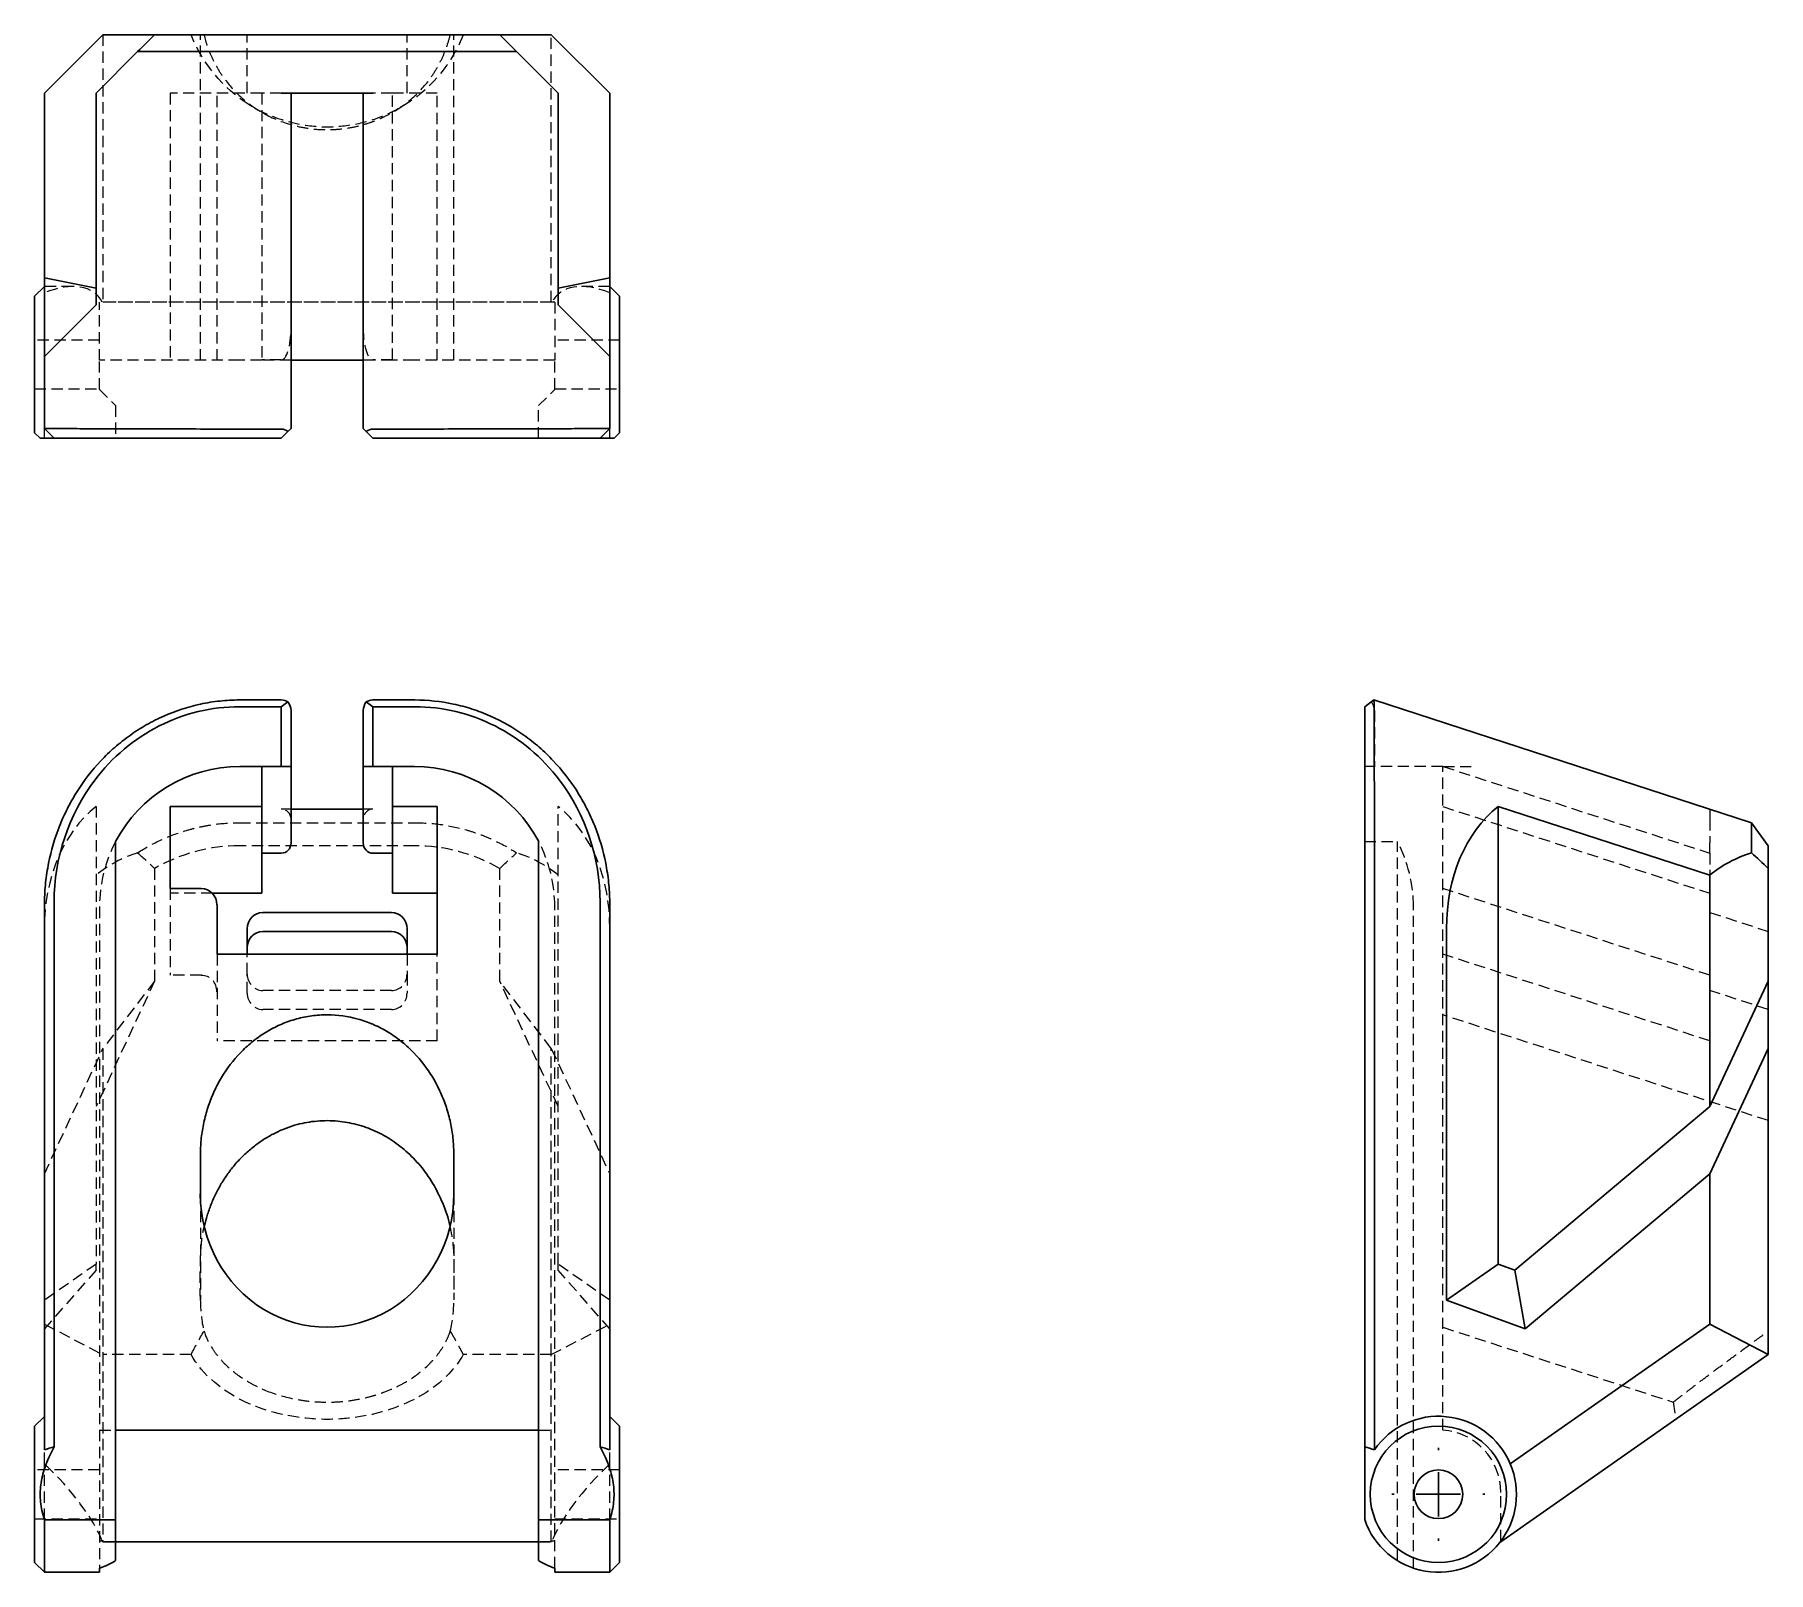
# Model space of a CAD drawing. Header units: millimetres. Extents: x 50 to 246, y 7 to 181.
import ezdxf

# ---------------------------------------------------------------- set-up
doc = ezdxf.new("R2010")
doc.units = ezdxf.units.MM
doc.linetypes.add('HIDDEN', pattern=[1.905, 1.27, -0.635])
doc.layers.add('10', color=7, linetype='Continuous')

# ---------------------------------------------------------------- blocks, each defined once
blk = doc.blocks.new('SW_CENTERMARKSYMBOL_0')
at = {"layer": '10', "color": 0}
for p, q in [((0, 5), (0, 5.25)), ((0, 0), (0, 2.5)), ((-5, 0), (-5.25, 0)), ((0, 0), (-2.5, 0)), ((0, 0), (0, -2.5)), ((0, 0), (2.5, 0)), ((5, 0), (5.25, 0)), ((0, -5), (0, -5.25))]:
    blk.add_line(p, q, dxfattribs=at)

msp = doc.modelspace()

# ---------------------------------------------------------------- linework, layer by layer
at = {"color": 7, "linetype": 'Continuous', "lineweight": 25}
for p, q in [((50.95, 174), (57.56, 180.6)), ((63.39, 180.6), (57.56, 180.6)), ((72.97, 180.6), (63.39, 180.6)), ((92.78, 180.6), (72.97, 180.6)), ((102.36, 180.6), (92.78, 180.6)), ((108.19, 180.6), (102.36, 180.6)), ((108.19, 180.6), (114.79, 174)), ((56.79, 174), (61.48, 178.69)), ((72.97, 178.72), (92.78, 178.72)), ((104.27, 178.69), (108.96, 174)), ((50.95, 174), (50.95, 153.15)), ((56.79, 174), (56.79, 150.11)), ((88.05, 174), (77.7, 174)), ((78.8, 136.13), (78.8, 174)), ((86.95, 174), (86.95, 136.13)), ((108.96, 174), (108.96, 150.11)), ((114.79, 174), (114.79, 153.15)), ((56.79, 151.98), (50.95, 153.15)), ((50.95, 153.15), (50.95, 144.28)), ((114.79, 153.15), (108.96, 151.98)), ((114.79, 144.28), (114.79, 153.15)), ((50.95, 152.17), (49.85, 151.07)), ((49.85, 151.07), (49.85, 135.66)), ((115.9, 151.07), (114.79, 152.17)), ((115.9, 143.36), (115.9, 151.07)), ((56.79, 150.11), (50.95, 144.28)), ((114.79, 144.28), (108.96, 150.11)), ((50.95, 144.28), (50.95, 136.13)), ((86.95, 143.84), (78.8, 143.84)), ((114.79, 136.13), (114.79, 144.28)), ((115.9, 135.66), (115.9, 143.36)), ((49.85, 135.66), (50.48, 135.03)), ((52.05, 135.03), (50.95, 136.13)), ((77.7, 136.08), (72.97, 136.08)), ((78.45, 135.79), (77.7, 135.03)), ((78.45, 135.79), (78.8, 136.13)), ((86.95, 136.13), (87.3, 135.79)), ((87.3, 135.79), (88.05, 135.03)), ((92.78, 136.08), (88.05, 136.08)), ((114.79, 136.13), (113.69, 135.03)), ((115.27, 135.03), (115.9, 135.66)), ((72.97, 135.03), (77.7, 135.03)), ((88.05, 135.03), (92.78, 135.03)), ((77.7, 105.49), (72.97, 105.49)), ((72.97, 104.73), (77.7, 104.73)), ((78.45, 105.27), (77.7, 104.73)), ((77.7, 104.73), (77.7, 97.98)), ((78.8, 97.98), (78.8, 104.31)), ((86.95, 104.31), (86.95, 97.98)), ((87.3, 105.27), (88.05, 104.73)), ((92.78, 105.49), (88.05, 105.49)), ((88.05, 97.98), (88.05, 104.73)), ((88.05, 104.73), (92.78, 104.73)), ((201.08, 105.49), (200.03, 104.73)), ((243.72, 91.63), (201.08, 105.49)), ((73.02, 97.98), (77.7, 97.98)), ((75.5, 93.46), (75.5, 97.98)), ((77.7, 97.98), (78.8, 97.98)), ((78.8, 89.35), (78.8, 97.98)), ((86.95, 97.98), (88.05, 97.98)), ((86.95, 97.98), (86.95, 89.35)), ((88.05, 97.98), (92.73, 97.98)), ((90.25, 97.98), (90.25, 93.46)), ((65.15, 93.46), (75.5, 93.46)), ((65.15, 84.2), (65.15, 93.46)), ((75.5, 83.66), (75.5, 93.46)), ((86.95, 93.17), (78.8, 93.17)), ((90.25, 93.46), (90.25, 83.66)), ((90.25, 93.46), (95.31, 93.46)), ((95.31, 93.46), (95.31, 76.8)), ((239, 85.72), (215.11, 93.48)), ((215.11, 41.8), (215.11, 93.48)), ((245.6, 89.04), (243.72, 91.63)), ((58.99, 12.94), (58.99, 89.5)), ((77.7, 88.2), (75.5, 88.2)), ((90.25, 88.2), (88.05, 88.2)), ((106.76, 89.5), (106.76, 12.94)), ((245.6, 86.46), (245.6, 89.04)), ((245.6, 73.75), (245.6, 86.46)), ((68.67, 84.2), (65.15, 84.2)), ((239, 85.72), (239, 59.59)), ((50.95, 82.32), (50.95, 20.84)), ((52.05, 82.32), (52.05, 82.68)), ((52.05, 21.17), (52.05, 82.32)), ((75.5, 83.66), (69.92, 83.66)), ((70.44, 76.8), (70.44, 82.35)), ((95.31, 83.66), (90.25, 83.66)), ((113.69, 82.68), (113.69, 82.32)), ((113.69, 82.32), (113.69, 21.17)), ((114.79, 20.84), (114.79, 82.32)), ((200.03, 82.68), (200.03, 82.32)), ((200.03, 82.32), (200.03, 21.17)), ((201.13, 20.84), (201.13, 82.32)), ((75.61, 81.51), (90.14, 81.51)), ((73.85, 76.8), (73.85, 79.65)), ((75.61, 79.36), (90.14, 79.36)), ((91.9, 79.65), (91.9, 76.8)), ((209.28, 79.68), (209.28, 37.72)), ((95.31, 76.8), (70.44, 76.8)), ((239, 59.59), (245.6, 73.75)), ((245.6, 66.14), (245.6, 73.75)), ((245.6, 66.14), (239, 51.98)), ((245.6, 31.58), (245.6, 66.14)), ((216.98, 41.12), (239, 59.59)), ((239, 51.98), (218.15, 34.49)), ((239, 51.98), (239, 35.02)), ((209.28, 37.72), (215.11, 41.8)), ((216.98, 41.12), (215.11, 41.8)), ((218.15, 34.49), (216.98, 41.12)), ((209.28, 37.72), (218.15, 34.49)), ((239, 35.02), (216.47, 19.24)), ((245.6, 31.58), (239, 35.02)), ((215.42, 10.44), (245.6, 31.58)), ((50.95, 24.61), (49.85, 23.51)), ((49.85, 23.51), (49.85, 8.1)), ((115.9, 23.51), (114.79, 24.61)), ((115.9, 8.1), (115.9, 23.51)), ((58.99, 23.05), (106.76, 23.05)), ((58.99, 12.94), (50.95, 12.94)), ((50.95, 12.94), (50.95, 7)), ((58.99, 12.94), (58.99, 8.32)), ((106.76, 8.32), (106.76, 12.94)), ((114.79, 12.94), (106.76, 12.94)), ((114.79, 12.94), (114.79, 7)), ((58.99, 10.46), (106.76, 10.46)), ((106.76, 10.44), (58.99, 10.44)), ((215.41, 10.52), (215.41, 10.46)), ((49.85, 8.1), (50.95, 7)), ((114.79, 7), (115.9, 8.1)), ((50.95, 7), (57.17, 7)), ((108.58, 7), (114.79, 7))]:
    msp.add_line(p, q, dxfattribs=at)
at = {"color": 7, "linetype": 'HIDDEN', "lineweight": 18}
for p, q in [((57.56, 180.6), (57.56, 150.42)), ((68.56, 143.84), (68.56, 180.6)), ((73.85, 174), (73.85, 180.6)), ((91.9, 174), (91.9, 180.6)), ((97.18, 143.84), (97.18, 180.6)), ((108.19, 150.42), (108.19, 180.6)), ((65.15, 174), (65.15, 143.84)), ((75.5, 174), (65.15, 174)), ((70.44, 143.84), (70.44, 174)), ((74.62, 172.36), (74.96, 172.16)), ((74.75, 172.28), (75.28, 171.96)), ((75.5, 174), (75.5, 143.89)), ((77.7, 174), (75.5, 174)), ((90.25, 174), (88.05, 174)), ((90.25, 143.89), (90.25, 174)), ((95.31, 174), (90.25, 174)), ((90.47, 171.97), (91.32, 172.48)), ((95.31, 143.84), (95.31, 174)), ((54.17, 152.17), (50.95, 152.17)), ((114.79, 152.17), (111.58, 152.17)), ((108.58, 150.41), (57.17, 150.41)), ((57.17, 143.84), (57.17, 150.41)), ((108.19, 150.42), (57.56, 150.42)), ((57.17, 146.11), (49.85, 146.11)), ((115.9, 146.11), (108.58, 146.11)), ((57.17, 140.54), (57.17, 143.84)), ((73.02, 143.84), (57.17, 143.84)), ((75.5, 143.84), (73.02, 143.84)), ((77.7, 143.89), (75.5, 143.89)), ((75.5, 143.89), (75.5, 143.84)), ((78.8, 143.84), (75.5, 143.84)), ((90.25, 143.84), (86.95, 143.84)), ((90.25, 143.89), (88.05, 143.89)), ((90.25, 143.84), (90.25, 143.89)), ((92.73, 143.84), (90.25, 143.84)), ((108.58, 143.84), (92.73, 143.84)), ((108.58, 140.54), (108.58, 143.84)), ((49.85, 140.61), (57.17, 140.61)), ((57.17, 140.54), (58.99, 138.72)), ((106.76, 138.72), (108.58, 140.54)), ((108.58, 140.61), (115.9, 140.61)), ((58.99, 138.72), (58.99, 135.03)), ((106.76, 135.03), (106.76, 138.72)), ((50.95, 135.03), (50.95, 136.13)), ((114.79, 135.03), (114.79, 136.13)), ((201.13, 104.31), (201.13, 97.98)), ((208.84, 97.98), (200.03, 97.98)), ((208.84, 82.13), (208.84, 97.98)), ((208.84, 97.98), (208.89, 97.98)), ((208.89, 97.98), (239, 88.2)), ((208.89, 97.98), (212.45, 97.98)), ((56.79, 93.48), (56.79, 41.8)), ((78.8, 93.17), (77.7, 93.17)), ((88.05, 93.17), (86.95, 93.17)), ((108.96, 41.8), (108.96, 93.48)), ((208.84, 93.46), (239, 83.66)), ((239, 93.17), (239, 92.01)), ((239, 92.01), (239, 89.35)), ((72.97, 91.63), (92.78, 91.63)), ((92.78, 89.04), (72.97, 89.04)), ((200.03, 89.5), (203.72, 89.5)), ((203.72, 8.32), (203.72, 89.5)), ((239, 88.2), (239, 89.35)), ((239, 88.2), (239, 85.72)), ((63.39, 86.46), (63.39, 73.75)), ((102.36, 73.75), (102.36, 86.46)), ((65.15, 84.2), (65.15, 74.41)), ((239, 74.41), (208.84, 84.2)), ((69.92, 83.66), (65.15, 83.66)), ((57.17, 82.13), (57.17, 7.47)), ((108.58, 7.47), (108.58, 82.13)), ((205.54, 7.47), (205.54, 82.13)), ((208.84, 23.05), (208.84, 82.13)), ((239, 81.51), (245.6, 79.36)), ((70.44, 76.8), (70.44, 67)), ((73.85, 74.54), (73.85, 76.8)), ((91.9, 76.8), (91.9, 74.54)), ((95.31, 67), (95.31, 76.8)), ((239, 67), (208.84, 76.8)), ((68.67, 74.41), (65.15, 74.41)), ((73.85, 72.39), (73.85, 74.54)), ((91.9, 74.54), (91.9, 72.39)), ((63.39, 73.75), (56.79, 59.59)), ((63.39, 73.75), (57.56, 66.14)), ((90.14, 72.69), (75.61, 72.69)), ((108.96, 59.59), (102.36, 73.75)), ((108.19, 66.14), (102.36, 73.75)), ((245.6, 70.54), (239, 72.69)), ((90.14, 70.54), (75.61, 70.54)), ((245.61, 58), (208.84, 69.94)), ((95.31, 67), (70.44, 67)), ((50.95, 51.98), (57.56, 66.14)), ((57.56, 66.14), (57.56, 31.58)), ((108.19, 66.14), (114.79, 51.98)), ((108.19, 31.58), (108.19, 66.14)), ((68.56, 49.72), (68.56, 37.77)), ((97.18, 49.72), (97.18, 37.77)), ((56.79, 41.8), (50.95, 37.72)), ((56.79, 41.12), (50.95, 34.49)), ((56.79, 41.12), (56.79, 41.8)), ((114.79, 37.72), (108.96, 41.8)), ((108.96, 41.12), (108.96, 41.8)), ((114.79, 34.49), (108.96, 41.12)), ((50.95, 35.02), (57.56, 31.58)), ((108.19, 31.58), (114.79, 35.02)), ((208.84, 34.67), (234.88, 26.21)), ((57.56, 31.58), (57.56, 10.44)), ((67.51, 31.58), (57.56, 31.58)), ((108.19, 31.58), (98.24, 31.58)), ((108.19, 10.44), (108.19, 31.58)), ((234.88, 26.23), (235.17, 24.27)), ((57.17, 23.05), (58.99, 23.05)), ((106.76, 23.05), (108.58, 23.05)), ((50.95, 19.24), (50.95, 20.84)), ((114.79, 19.24), (114.79, 20.84)), ((57.17, 18.56), (49.85, 18.56)), ((50.95, 12.94), (50.95, 19.24)), ((115.9, 18.56), (108.58, 18.56)), ((114.79, 12.94), (114.79, 19.24)), ((215.41, 10.52), (215.41, 16.03)), ((49.85, 13.05), (57.17, 13.05)), ((108.58, 13.05), (115.9, 13.05)), ((57.49, 10.52), (57.17, 10.52)), ((57.54, 10.46), (57.49, 10.52)), ((57.54, 10.46), (58.99, 10.46)), ((58.99, 10.44), (57.56, 10.44)), ((106.76, 10.46), (108.21, 10.46)), ((108.19, 10.44), (106.76, 10.44)), ((108.26, 10.52), (108.21, 10.46)), ((108.58, 10.52), (108.26, 10.52))]:
    msp.add_line(p, q, dxfattribs=at)
at = {"color": 7, "linetype": 'HIDDEN', "lineweight": 18, "flags": 128}
msp.add_lwpolyline([(108.58, 150.41), (108.58, 150.35), (108.58, 150.19), (108.58, 149.92), (108.58, 149.54), (108.58, 149.07), (108.58, 148.51), (108.58, 147.87), (108.58, 147.16), (108.58, 146.39), (108.58, 145.57), (108.58, 144.71), (108.58, 143.84)], dxfattribs=at)
at = {"color": 7, "linetype": 'Continuous', "lineweight": 25, "flags": 128}
for points in [[(57.17, 7), (57.17, 7.04), (57.17, 7.2), (57.17, 7.47)], [(108.58, 7.47), (108.58, 7.2), (108.58, 7.04), (108.58, 7)]]:
    msp.add_lwpolyline(points, dxfattribs=at)
at = {"color": 7, "linetype": 'Continuous', "lineweight": 25}
for radius in [7.7, 2.75]:
    msp.add_circle((208.36, 15.81), radius, dxfattribs=at)
for centre, radius, start, end in [((77.7, 134.98), 1.1, 46.9833, 90), ((88.05, 134.98), 1.1, 90, 133.0167), ((73.02, 82.13), 15.85, 90, 152.3028), ((92.73, 82.13), 15.85, 27.6972, 90), ((208.36, 15.81), 8.81, 22.9724, 145.1601), ((208.36, 15.81), 8.81, 198.959, 22.9724), ((215.26, 10.33), 0.189, 35.0013, 40.0013), ((54.35, 15.81), 8.81, 288.7084, 301.8031), ((111.4, 15.81), 8.81, 238.1969, 251.2916)]:
    msp.add_arc(centre, radius, start, end, dxfattribs=at)
at = {"color": 7, "linetype": 'HIDDEN', "lineweight": 18}
for centre, radius, start, end in [((73.02, 82.13), 15.85, 152.3028, 180), ((92.73, 82.13), 15.85, 0, 27.6972), ((189.69, 82.13), 15.85, 0, 27.6972), ((208.36, 16.03), 7.04, 0, 86.1117)]:
    msp.add_arc(centre, radius, start, end, dxfattribs=at)
for centre, major_axis, ratio, start_param, end_param in [((49.12, 143.36), (7.81, 7.81), 0.520567, 6.11965, 7.164095), ((116.63, 143.36), (7.81, -7.81), 0.520567, 2.260683, 3.305128), ((57.56, 150.26), (0.168, 0.168), 0.520567, 1.090854, 1.17812), ((108.19, 150.26), (-0.168, 0.168), 0.520567, 5.105065, 5.192331), ((77.7, 147.45), (0, -3.56), 0.309017, 0, 1.570796), ((88.05, 147.45), (0, -3.56), 0.309017, 4.712389, 6.283185), ((200.03, 104.67), (-0.78, 1.07), 0.726543, 3.926991, 4.747004), ((72.97, 72.52), (-15.57, 21.43), 0.726543, 0.040269, 0.785398), ((77.7, 92.01), (0, 1.16), 0.951057, 4.712389, 6.283185), ((88.05, 92.01), (0, 1.16), 0.951057, 0, 1.570796), ((92.78, 72.52), (15.57, 21.43), 0.726543, 5.497787, 6.242917), ((72.97, 64.76), (-15.57, 21.43), 0.726543, 6.046732, 6.323454), ((71.73, 72.68), (16.22, 7.12), 0.908016, 1.120244, 1.689073), ((94.02, 72.68), (16.22, -7.12), 0.908016, 1.45252, 2.021348), ((92.78, 64.76), (15.57, 21.43), 0.726543, 6.242917, 6.519639), ((68.67, 72.55), (0, 1.85), 0.951057, 4.712389, 6.283185), ((75.61, 74.54), (0, -1.85), 0.951057, 4.712389, 6.283185), ((90.14, 74.54), (0, -1.85), 0.951057, 0, 1.570796), ((75.61, 72.39), (0, -1.85), 0.951057, 4.712389, 6.283185), ((90.14, 72.39), (0, -1.85), 0.951057, 0, 1.570796), ((82.87, 37.77), (0, 15.05), 0.951057, 1.570796, 1.808576), ((82.87, 37.77), (0, 15.05), 0.951057, 4.474609, 4.712389), ((49.12, 15.81), (-8.4, 8.4), 0.315299, 3.763455, 4.8079), ((116.63, 15.81), (8.4, 8.4), 0.315299, 1.475285, 2.51973), ((57.56, 10.33), (-0.18, 0.18), 0.315299, 5.017845, 5.105111), ((108.19, 10.33), (0.18, 0.18), 0.315299, 1.178074, 1.26534)]:
    msp.add_ellipse(centre, major_axis=major_axis, ratio=ratio, start_param=start_param, end_param=end_param, dxfattribs=at)
at = {"color": 7, "linetype": 'Continuous', "lineweight": 25}
for centre, major_axis, ratio, start_param, end_param in [((77.7, 104.69), (1.1, 0), 0.726543, 0.820013, 1.570796), ((77.7, 104.67), (-0.78, 1.07), 0.726543, 3.926991, 4.747004), ((88.05, 104.67), (0.78, 1.07), 0.726543, 1.536181, 2.356194), ((88.05, 104.69), (1.1, 0), 0.726543, 1.570796, 2.321579), ((231.29, 72.52), (-15.57, 21.43), 0.726543, 0.040269, 0.785398), ((77.7, 89.35), (0, -1.16), 0.951057, 0.000001, 1.570796), ((88.05, 89.35), (0, -1.16), 0.951057, 4.712389, 6.283186), ((255.18, 64.76), (-15.57, 21.43), 0.726543, 6.046732, 6.323454), ((68.67, 82.35), (0, 1.85), 0.951057, 4.712389, 6.283185), ((75.61, 79.65), (0, 1.85), 0.951057, 0, 1.570796), ((90.14, 79.65), (0, 1.85), 0.951057, 4.712389, 6.283185), ((75.61, 77.51), (0, 1.85), 0.951057, 0, 1.570796), ((90.14, 77.51), (0, 1.85), 0.951057, 4.712389, 6.283185), ((82.87, 49.72), (0, 15.05), 0.951057, 1.570796, 4.712389)]:
    msp.add_ellipse(centre, major_axis=major_axis, ratio=ratio, start_param=start_param, end_param=end_param, dxfattribs=at)
for points in [[(61.48, 178.69), (62.12, 179.33), (62.76, 179.97), (63.39, 180.6)], [(102.36, 180.6), (102.99, 179.97), (103.63, 179.33), (104.27, 178.69)], [(50.96, 136.13), (50.95, 136.13), (50.95, 136.13), (50.95, 136.13)], [(114.79, 136.13), (114.79, 136.13), (114.79, 136.13), (114.79, 136.13)], [(245.6, 86.46), (244.97, 87.06), (244.33, 87.66), (243.69, 88.24)], [(50.96, 82.68), (50.95, 82.56), (50.95, 82.44), (50.95, 82.32)], [(114.79, 82.32), (114.79, 82.44), (114.79, 82.56), (114.79, 82.68)], [(201.13, 82.32), (201.13, 82.44), (201.13, 82.56), (201.13, 82.68)], [(50.95, 20.84), (51.31, 20.95), (51.68, 21.06), (52.05, 21.17)], [(113.69, 21.17), (114.07, 21.06), (114.44, 20.95), (114.79, 20.84)], [(200.03, 21.17), (200.41, 21.06), (200.78, 20.95), (201.13, 20.84)]]:
    msp.add_open_spline(points, degree=3, dxfattribs=at)
at = {"color": 7, "linetype": 'HIDDEN', "lineweight": 18}
for points in [[(74.07, 172.69), (71.08, 174.58), (68.77, 177.4), (67.51, 180.6)], [(61.48, 88.24), (62.12, 87.66), (62.76, 87.06), (63.39, 86.46)], [(102.36, 86.46), (102.99, 87.06), (103.63, 87.66), (104.27, 88.24)], [(67.51, 31.58), (67.97, 32.48), (68.46, 33.36), (68.97, 34.23)], [(74.07, 26.04), (71.08, 27.36), (68.77, 29.34), (67.51, 31.58)]]:
    msp.add_open_spline(points, degree=3, dxfattribs=at)
for points, knots in [([(68.97, 180.6), (69.18, 179.7), (69.49, 178.82), (70.08, 177.55), (70.3, 177.14), (70.79, 176.32), (71.06, 175.92), (71.94, 174.75), (72.6, 174.03), (73.74, 173.04), (74.15, 172.72), (75.01, 172.12), (75.46, 171.85), (75.93, 171.59)], [0, 0, 0, 0, 0.25, 0.25, 0.375, 0.375, 0.5, 0.5, 0.75, 0.75, 0.875, 0.875, 1, 1, 1, 1]), ([(98.24, 180.6), (97.38, 178.42), (96.06, 176.42), (92.63, 173.12), (90.52, 171.83), (87.05, 170.65), (85.84, 170.39), (83.39, 170.13), (82.14, 170.14), (78.48, 170.58), (76.11, 171.41), (74.07, 172.69)], [0, 0, 0, 0, 0.25, 0.25, 0.5, 0.5, 0.625, 0.625, 0.75, 0.75, 1, 1, 1, 1]), ([(75.93, 171.6), (76.92, 171.07), (77.97, 170.66), (79.65, 170.22), (80.23, 170.1), (81.39, 169.94), (81.97, 169.89), (83.14, 169.87), (83.73, 169.89), (84.91, 170), (85.49, 170.09), (86.62, 170.34), (87.18, 170.5), (87.99, 170.78), (88.26, 170.88), (88.79, 171.1), (89.04, 171.21), (89.8, 171.58), (90.28, 171.85), (91.2, 172.43), (91.64, 172.75), (92.89, 173.75), (93.61, 174.49), (94.55, 175.7), (94.84, 176.12), (95.36, 176.97), (95.6, 177.41), (96.02, 178.29), (96.2, 178.74), (96.53, 179.66), (96.67, 180.13), (96.78, 180.6)], [0, 0, 0, 0, 0.125, 0.125, 0.1875, 0.1875, 0.25, 0.25, 0.3125, 0.3125, 0.375, 0.375, 0.4375, 0.4375, 0.46875, 0.46875, 0.5, 0.5, 0.5625, 0.5625, 0.625, 0.625, 0.75, 0.75, 0.8125, 0.8125, 0.875, 0.875, 0.9375, 0.9375, 1, 1, 1, 1]), ([(61.48, 88.24), (62.34, 88.79), (63.22, 89.28), (65.07, 90.12), (66.02, 90.48), (67.48, 90.91), (67.97, 91.04), (68.96, 91.25), (69.45, 91.34), (70.95, 91.56), (71.95, 91.63), (72.97, 91.63)], [0, 0, 0, 0, 0.25, 0.25, 0.5, 0.5, 0.625, 0.625, 0.75, 0.75, 1, 1, 1, 1]), ([(92.78, 91.63), (93.8, 91.63), (94.81, 91.56), (96.81, 91.27), (97.81, 91.05), (99.26, 90.62), (99.75, 90.46), (100.69, 90.1), (101.16, 89.91), (102.53, 89.27), (103.41, 88.79), (104.27, 88.24)], [0, 0, 0, 0, 0.25, 0.25, 0.5, 0.5, 0.625, 0.625, 0.75, 0.75, 1, 1, 1, 1]), ([(68.56, 37.77), (68.55, 39.14), (68.53, 41.19), (68.63, 43.93), (68.82, 45.36), (69.01, 46.08), (69.03, 46.14)], [0, 0, 0, 0, 0.48771, 0.7333, 0.978665, 1, 1, 1, 1]), ([(96.72, 46.14), (96.86, 45.47), (97.13, 44.11), (97.21, 41.31), (97.2, 39.19), (97.18, 37.77)], [0, 0, 0, 0, 0.244237, 0.493139, 1, 1, 1, 1]), ([(68.97, 34.23), (69.18, 33.58), (69.49, 32.94), (70.08, 32), (70.3, 31.69), (70.79, 31.09), (71.06, 30.79), (71.94, 29.92), (72.6, 29.38), (73.74, 28.64), (74.15, 28.4), (75.01, 27.95), (75.46, 27.74), (75.93, 27.54)], [0, 0, 0, 0, 0.25, 0.25, 0.375, 0.375, 0.5, 0.5, 0.75, 0.75, 0.875, 0.875, 1, 1, 1, 1]), ([(75.93, 27.54), (76.92, 27.14), (77.97, 26.82), (79.65, 26.48), (80.23, 26.39), (81.39, 26.26), (81.97, 26.23), (83.14, 26.21), (83.73, 26.22), (84.91, 26.31), (85.49, 26.38), (86.62, 26.58), (87.18, 26.7), (87.99, 26.91), (88.26, 26.99), (88.79, 27.16), (89.04, 27.25), (89.8, 27.53), (90.28, 27.73), (91.2, 28.18), (91.64, 28.42), (92.89, 29.19), (93.61, 29.75), (94.55, 30.65), (94.84, 30.96), (95.36, 31.59), (95.6, 31.91), (96.02, 32.55), (96.2, 32.88), (96.53, 33.55), (96.67, 33.89), (96.78, 34.23)], [0, 0, 0, 0, 0.125, 0.125, 0.1875, 0.1875, 0.25, 0.25, 0.3125, 0.3125, 0.375, 0.375, 0.4375, 0.4375, 0.46875, 0.46875, 0.5, 0.5, 0.5625, 0.5625, 0.625, 0.625, 0.75, 0.75, 0.8125, 0.8125, 0.875, 0.875, 0.9375, 0.9375, 1, 1, 1, 1]), ([(96.78, 34.23), (96.9, 34.02), (97.15, 33.59), (97.52, 32.93), (97.88, 32.26), (98.12, 31.81), (98.24, 31.58)], [0, 0, 0, 0, 0.244693, 0.492965, 0.744755, 1, 1, 1, 1]), ([(234.89, 26.22), (234.88, 26.22), (234.87, 26.21), (234.96, 26.28), (235.23, 26.5), (235.83, 26.95), (236.66, 27.59), (237.73, 28.41), (239.05, 29.42), (240.68, 30.63), (242.56, 32.02), (244.25, 33.25), (245.29, 34), (245.6, 34.23)], [0, 0, 0, 0, 0.018159, 0.072368, 0.166971, 0.264193, 0.36168, 0.461399, 0.571681, 0.684378, 0.812239, 0.942714, 1, 1, 1, 1]), ([(98.24, 31.58), (97.38, 30.05), (96.06, 28.65), (92.63, 26.34), (90.52, 25.44), (87.05, 24.61), (85.84, 24.43), (83.39, 24.24), (82.14, 24.25), (78.48, 24.56), (76.11, 25.14), (74.07, 26.04)], [0, 0, 0, 0, 0.25, 0.25, 0.5, 0.5, 0.625, 0.625, 0.75, 0.75, 1, 1, 1, 1])]:
    msp.add_open_spline(points, degree=3, knots=knots, dxfattribs=at)
at = {"color": 7, "linetype": 'Continuous', "lineweight": 25}
for points, knots in [([(61.48, 178.69), (62.34, 178.7), (63.22, 178.7), (65.07, 178.7), (66.02, 178.7), (67.48, 178.71), (67.97, 178.71), (68.96, 178.71), (69.45, 178.71), (70.95, 178.72), (71.95, 178.72), (72.97, 178.72)], [0, 0, 0, 0, 0.25, 0.25, 0.5, 0.5, 0.625, 0.625, 0.75, 0.75, 1, 1, 1, 1]), ([(92.78, 178.72), (93.8, 178.72), (94.81, 178.72), (96.81, 178.71), (97.81, 178.71), (99.26, 178.71), (99.75, 178.7), (100.69, 178.7), (101.16, 178.7), (102.53, 178.7), (103.41, 178.7), (104.27, 178.69)], [0, 0, 0, 0, 0.25, 0.25, 0.5, 0.5, 0.625, 0.625, 0.75, 0.75, 1, 1, 1, 1]), ([(72.97, 136.08), (72.23, 136.08), (71.5, 136.08), (70.03, 136.08), (69.3, 136.08), (67.15, 136.09), (65.77, 136.09), (64.09, 136.09), (63.75, 136.09), (63.1, 136.09), (62.78, 136.09), (61.82, 136.1), (61.21, 136.1), (60.03, 136.1), (59.45, 136.1), (58.35, 136.1), (57.82, 136.11), (56.31, 136.11), (55.42, 136.11), (54.26, 136.13), (53.89, 136.13), (53.23, 136.14), (52.92, 136.14), (52.12, 136.14), (51.71, 136.14), (51.28, 136.14), (51.17, 136.14), (51.01, 136.14), (50.97, 136.13), (50.96, 136.13)], [0, 0, 0, 0, 0.0625, 0.0625, 0.125, 0.125, 0.25, 0.25, 0.28125, 0.28125, 0.3125, 0.3125, 0.375, 0.375, 0.4375, 0.4375, 0.5, 0.5, 0.625, 0.625, 0.6875, 0.6875, 0.75, 0.75, 0.875, 0.875, 0.9375, 0.9375, 1, 1, 1, 1]), ([(114.79, 136.13), (114.78, 136.13), (114.74, 136.14), (114.58, 136.14), (114.47, 136.14), (114.04, 136.14), (113.63, 136.14), (112.82, 136.14), (112.51, 136.14), (111.84, 136.13), (111.48, 136.13), (110.31, 136.12), (109.42, 136.11), (108.16, 136.11), (107.91, 136.11), (107.38, 136.11), (107.1, 136.11), (106.27, 136.1), (105.69, 136.1), (103.91, 136.1), (102.65, 136.09), (100.97, 136.09), (100.62, 136.09), (99.94, 136.09), (99.59, 136.09), (98.54, 136.09), (97.84, 136.09), (95.71, 136.08), (94.26, 136.08), (92.78, 136.08)], [0, 0, 0, 0, 0.0625, 0.0625, 0.125, 0.125, 0.25, 0.25, 0.3125, 0.3125, 0.375, 0.375, 0.5, 0.5, 0.53125, 0.53125, 0.5625, 0.5625, 0.625, 0.625, 0.75, 0.75, 0.78125, 0.78125, 0.8125, 0.8125, 0.875, 0.875, 1, 1, 1, 1]), ([(50.48, 135.03), (50.48, 135.03), (50.44, 135.03), (50.58, 135.03), (50.89, 135.03), (51.38, 135.03), (51.82, 135.03), (52.05, 135.03)], [0, 0, 0, 0, 0.015074, 0.272471, 0.488162, 0.726683, 1, 1, 1, 1]), ([(52.05, 135.03), (52.05, 135.03), (54.81, 135.03), (63.62, 135.03), (69.85, 135.03), (72.97, 135.03)], [-1.570796, -1.570796, -1.570796, -1.570796, -0.897598, -0.448799, 0, 0, 0, 0]), ([(92.78, 135.03), (95.9, 135.03), (102.13, 135.03), (110.94, 135.03), (113.69, 135.03), (113.69, 135.03)], [0, 0, 0, 0, 0.448799, 0.897598, 1.570796, 1.570796, 1.570796, 1.570796]), ([(113.69, 135.03), (113.92, 135.03), (114.34, 135.03), (114.81, 135.03), (115.12, 135.03), (115.27, 135.03), (115.26, 135.03), (115.25, 135.03)], [0, 0, 0, 0, 0.261643, 0.491066, 0.6988, 0.893843, 1, 1, 1, 1]), ([(72.97, 105.49), (72.23, 105.49), (71.5, 105.45), (70.03, 105.29), (69.3, 105.18), (67.15, 104.72), (65.77, 104.26), (64.09, 103.52), (63.75, 103.36), (63.1, 103.03), (62.78, 102.86), (61.82, 102.31), (61.21, 101.92), (60.03, 101.07), (59.45, 100.62), (58.35, 99.66), (57.82, 99.15), (56.31, 97.54), (55.42, 96.39), (54.26, 94.54), (53.89, 93.9), (53.23, 92.59), (52.92, 91.92), (52.12, 89.89), (51.71, 88.5), (51.28, 86.34), (51.17, 85.61), (51.01, 84.15), (50.97, 83.42), (50.96, 82.68)], [0, 0, 0, 0, 0.0625, 0.0625, 0.125, 0.125, 0.25, 0.25, 0.28125, 0.28125, 0.3125, 0.3125, 0.375, 0.375, 0.4375, 0.4375, 0.5, 0.5, 0.625, 0.625, 0.6875, 0.6875, 0.75, 0.75, 0.875, 0.875, 0.9375, 0.9375, 1, 1, 1, 1]), ([(52.05, 82.68), (52.05, 87.64), (54.81, 95.87), (63.62, 103.23), (69.85, 104.73), (72.97, 104.73)], [-1.570796, -1.570796, -1.570796, -1.570796, -0.897598, -0.448799, 0, 0, 0, 0]), ([(114.79, 82.68), (114.78, 83.42), (114.74, 84.15), (114.58, 85.62), (114.47, 86.35), (114.04, 88.51), (113.63, 89.91), (112.82, 91.94), (112.51, 92.61), (111.84, 93.92), (111.48, 94.56), (110.31, 96.41), (109.42, 97.56), (108.16, 98.89), (107.91, 99.15), (107.38, 99.66), (107.1, 99.91), (106.27, 100.64), (105.69, 101.09), (103.91, 102.36), (102.65, 103.08), (100.97, 103.83), (100.62, 103.97), (99.94, 104.23), (99.59, 104.35), (98.54, 104.69), (97.84, 104.88), (95.71, 105.33), (94.26, 105.49), (92.78, 105.49)], [0, 0, 0, 0, 0.0625, 0.0625, 0.125, 0.125, 0.25, 0.25, 0.3125, 0.3125, 0.375, 0.375, 0.5, 0.5, 0.53125, 0.53125, 0.5625, 0.5625, 0.625, 0.625, 0.75, 0.75, 0.78125, 0.78125, 0.8125, 0.8125, 0.875, 0.875, 1, 1, 1, 1]), ([(92.78, 104.73), (95.9, 104.73), (102.13, 103.23), (110.94, 95.87), (113.69, 87.64), (113.69, 82.68)], [0, 0, 0, 0, 0.448799, 0.897598, 1.570796, 1.570796, 1.570796, 1.570796]), ([(200.03, 104.73), (200.03, 104.73), (200.03, 103.23), (200.03, 95.87), (200.03, 87.64), (200.03, 82.68)], [0, 0, 0, 0, 0.448799, 0.897598, 1.570796, 1.570796, 1.570796, 1.570796]), ([(201.13, 82.68), (201.13, 83.42), (201.14, 84.15), (201.14, 85.62), (201.14, 86.35), (201.14, 88.51), (201.14, 89.91), (201.14, 91.94), (201.14, 92.61), (201.13, 93.92), (201.13, 94.56), (201.12, 96.41), (201.11, 97.56), (201.11, 98.89), (201.11, 99.15), (201.11, 99.66), (201.11, 99.91), (201.1, 100.64), (201.1, 101.09), (201.1, 102.36), (201.09, 103.08), (201.09, 103.83), (201.09, 103.97), (201.09, 104.23), (201.09, 104.35), (201.09, 104.69), (201.09, 104.88), (201.08, 105.33), (201.08, 105.49), (201.08, 105.49)], [0, 0, 0, 0, 0.0625, 0.0625, 0.125, 0.125, 0.25, 0.25, 0.3125, 0.3125, 0.375, 0.375, 0.5, 0.5, 0.53125, 0.53125, 0.5625, 0.5625, 0.625, 0.625, 0.75, 0.75, 0.78125, 0.78125, 0.8125, 0.8125, 0.875, 0.875, 1, 1, 1, 1]), ([(243.72, 91.63), (243.72, 91.63), (243.72, 91.56), (243.71, 91.27), (243.71, 91.05), (243.71, 90.62), (243.7, 90.46), (243.7, 90.1), (243.7, 89.91), (243.7, 89.27), (243.7, 88.79), (243.69, 88.24)], [0, 0, 0, 0, 0.25, 0.25, 0.5, 0.5, 0.625, 0.625, 0.75, 0.75, 1, 1, 1, 1]), ([(97.18, 49.72), (97.18, 50.88), (97.18, 52.05), (97.18, 53.8), (97.19, 54.38), (97.13, 55.54), (97.08, 56.12), (96.91, 57.28), (96.79, 57.86), (96.5, 59), (96.32, 59.56), (95.92, 60.65), (95.69, 61.18), (95.17, 62.23), (94.88, 62.75), (93.93, 64.24), (93.2, 65.14), (91.95, 66.37), (91.51, 66.75), (90.57, 67.47), (90.09, 67.8), (89.08, 68.39), (88.56, 68.65), (87.76, 68.99), (87.49, 69.1), (86.93, 69.29), (86.65, 69.38), (85.23, 69.78), (84.07, 69.94), (82.32, 69.94), (81.72, 69.9), (80.56, 69.75), (79.99, 69.63), (78.86, 69.32), (78.3, 69.13), (77.22, 68.67), (76.69, 68.4), (75.68, 67.81), (75.2, 67.49), (74.26, 66.77), (73.81, 66.38), (72.55, 65.15), (71.82, 64.24), (70.87, 62.75), (70.58, 62.24), (70.06, 61.19), (69.83, 60.65), (69.42, 59.55), (69.25, 59), (68.96, 57.85), (68.84, 57.27), (68.67, 56.12), (68.61, 55.54), (68.56, 54.38), (68.56, 53.8), (68.56, 52.05), (68.56, 50.88), (68.56, 49.72)], [0, 0, 0, 0, 0.0625, 0.0625, 0.09375, 0.09375, 0.125, 0.125, 0.15625, 0.15625, 0.1875, 0.1875, 0.21875, 0.21875, 0.25, 0.25, 0.3125, 0.3125, 0.34375, 0.34375, 0.375, 0.375, 0.40625, 0.40625, 0.421875, 0.421875, 0.4375, 0.4375, 0.5, 0.5, 0.53125, 0.53125, 0.5625, 0.5625, 0.59375, 0.59375, 0.625, 0.625, 0.65625, 0.65625, 0.6875, 0.6875, 0.75, 0.75, 0.78125, 0.78125, 0.8125, 0.8125, 0.84375, 0.84375, 0.875, 0.875, 0.90625, 0.90625, 0.9375, 0.9375, 1, 1, 1, 1]), ([(69.03, 46.14), (69.12, 46.52), (69.32, 47.33), (69.77, 48.57), (70.33, 49.82), (70.99, 51.03), (71.76, 52.17), (72.61, 53.24), (73.58, 54.23), (74.61, 55.11), (75.68, 55.87), (76.78, 56.51), (77.96, 57.06), (79.51, 57.6), (81.08, 57.91), (82.62, 58.01), (84.13, 57.97), (85.97, 57.68), (88.06, 56.99), (90.03, 55.94), (91.84, 54.58), (93.46, 52.91), (94.87, 50.93), (95.97, 48.67), (96.57, 47.02), (96.72, 46.15), (96.72, 46.14)], [0, 0, 0, 0, 0.029841, 0.064236, 0.099572, 0.134905, 0.169326, 0.203744, 0.239305, 0.274863, 0.307008, 0.339151, 0.37244, 0.405726, 0.463811, 0.493828, 0.523845, 0.578831, 0.635387, 0.690991, 0.748026, 0.807266, 0.867954, 0.932695, 0.99903, 1, 1, 1, 1]), ([(50.95, 12.94), (50.73, 13.64), (50.59, 14.3), (50.45, 15.59), (50.46, 16.22), (50.63, 17.52), (50.78, 18.18), (51.27, 19.59), (51.6, 20.34), (52.05, 21.17)], [0, 0, 0, 0, 0.25, 0.25, 0.5, 0.5, 0.75, 0.75, 1, 1, 1, 1]), ([(113.69, 21.17), (114.15, 20.34), (114.48, 19.59), (114.97, 18.18), (115.12, 17.52), (115.29, 16.22), (115.29, 15.59), (115.16, 14.3), (115.02, 13.64), (114.79, 12.94)], [0, 0, 0, 0, 0.25, 0.25, 0.5, 0.5, 0.75, 0.75, 1, 1, 1, 1]), ([(200.03, 21.17), (200.03, 20.34), (200.03, 19.59), (200.03, 18.18), (200.03, 17.52), (200.03, 16.22), (200.03, 15.59), (200.03, 14.3), (200.03, 13.64), (200.03, 12.94)], [0, 0, 0, 0, 0.25, 0.25, 0.5, 0.5, 0.75, 0.75, 1, 1, 1, 1])]:
    msp.add_open_spline(points, degree=3, knots=knots, dxfattribs=at)

# ---------------------------------------------------------------- block references
at = {"layer": '10'}
msp.add_blockref('SW_CENTERMARKSYMBOL_0', (208.36, 15.81), dxfattribs=at)

doc.saveas('drawing.dxf')
